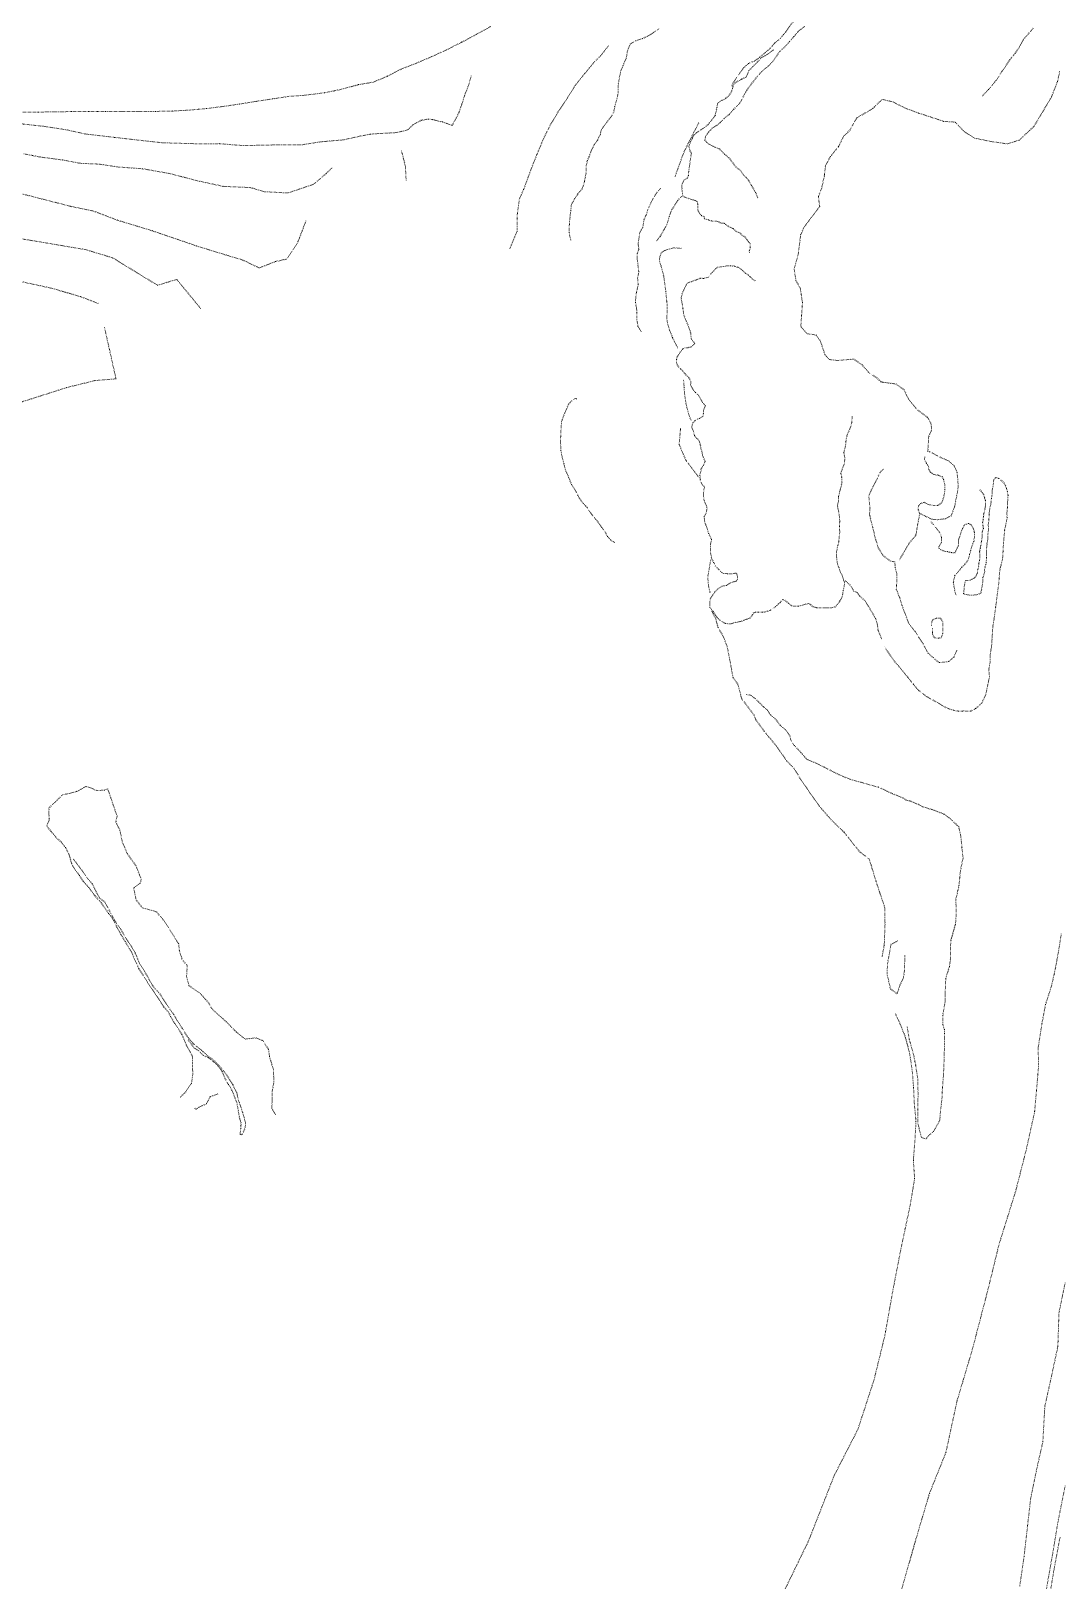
# Model space of a CAD drawing. Extents: x 682410 to 689460, y 7661803 to 7669124.
# Drawn here: x 686108.4 to 686399.5, y 7665104.4 to 7665543 of the extents above; entities that cross this region are included whole.
import ezdxf

# ---------------------------------------------------------------- set-up
doc = ezdxf.new("R2010")
doc.units = 0
doc.header["$MEASUREMENT"] = 0
doc.linetypes.add('DOT', pattern=[0.25, 0, -0.25])
doc.layers.add('02 TOE_Line', color=1, linetype='DOT', lineweight=20)

msp = doc.modelspace()

# ---------------------------------------------------------------- linework, layer by layer
at = {"layer": '02 TOE_Line'}
for points in [[(686337.1, 7665553.72, 4028.08), (686334.31, 7665552.36, 4027.63), (686332.37, 7665552.29, 4027.89), (686330.6, 7665550.84, 4027.8), (686328.71, 7665549.46, 4027.95), (686327.67, 7665548.82, 4028.13), (686326.27, 7665547.48, 4028.43), (686324.41, 7665545.89, 4028.76), (686323.2, 7665544.29, 4028.72), (686322.07, 7665542.63, 4029.22), (686321.43, 7665541.93, 4029.49), (686320.68, 7665540.95, 4030.1), (686318.95, 7665539.52, 4029.97), (686317.76, 7665538.12, 4030.32), (686316.25, 7665536.82, 4030.44), (686314.72, 7665535.5, 4030.84), (686313.27, 7665534.49, 4031.3), (686311.57, 7665533.78, 4031.9), (686310.28, 7665532.65, 4031.95), (686309.1, 7665531.01, 4032.56), (686307.28, 7665528.42, 4032.3), (686306.88, 7665527.3, 4032.89)], [(686238.65, 7665544.3, 4068.24), (686234.51, 7665542.01, 4068.61), (686230.36, 7665539.81, 4068.97), (686226.17, 7665537.69, 4069.32), (686221.91, 7665535.74, 4069.63), (686217.6, 7665533.9, 4069.94), (686213.23, 7665532.21, 4070.25), (686209.3, 7665530.17, 4070.59), (686205.39, 7665528.52, 4070.92), (686201.19, 7665527.8, 4071.27), (686196.13, 7665526.44, 4071.6), (686191.51, 7665525.5, 4071.91), (686185.67, 7665524.77, 4072.29), (686181.41, 7665524.47, 4072.69), (686176.77, 7665523.76, 4073.08), (686172.14, 7665523.07, 4073.42), (686167.47, 7665522.31, 4073.77), (686162.76, 7665521.61, 4074.17), (686158, 7665521.02, 4074.57), (686153.23, 7665520.59, 4075), (686148.45, 7665520.33, 4075.35), (686143.68, 7665520.22, 4075.72), (686138.89, 7665520.2, 4076.15), (686134.16, 7665520.22, 4076.65), (686129.41, 7665520.24, 4077.11), (686124.67, 7665520.21, 4077.55), (686119.94, 7665520.18, 4078), (686115.22, 7665520.1, 4078.48), (686110.5, 7665520.03, 4078.94), (686105.76, 7665519.99, 4079.36)], [(686261.26, 7665483.74, 4050.59), (686260.77, 7665486.05, 4050.59), (686260.92, 7665489.15, 4050.7), (686261.27, 7665492.15, 4050.61), (686261.44, 7665493.84, 4050.65), (686262.39, 7665495.54, 4050.57), (686263.3, 7665496.88, 4050.41), (686264.45, 7665498.29, 4050.48), (686264.98, 7665499.64, 4050.93), (686265.38, 7665501.61, 4050.46), (686265.63, 7665503.02, 4050.91), (686265.62, 7665504.79, 4050.82), (686265.98, 7665506.35, 4050.84), (686266.48, 7665507.47, 4050.78), (686267.2, 7665509.43, 4050.71), (686267.93, 7665510.83, 4050.66), (686268.86, 7665512.09, 4050.67), (686269.66, 7665513.77, 4050.71), (686269.94, 7665515.11, 4050.71), (686270.57, 7665515.96, 4050.61), (686271.46, 7665517.2, 4050.78), (686272.54, 7665518.49, 4050.57), (686273.44, 7665520.03, 4050.57), (686273.73, 7665521.64, 4050.52), (686274.32, 7665523.66, 4050.5), (686274.72, 7665525.5, 4050.63), (686274.68, 7665527.56, 4050.86), (686275.06, 7665529.98, 4051.21), (686275.45, 7665531.72, 4051.64), (686276.1, 7665533.27, 4051.98), (686276.99, 7665535.31, 4052.34), (686277.3, 7665537.28, 4052.69), (686278.07, 7665539.29, 4052.47), (686279.69, 7665540.25, 4051.97), (686281.61, 7665540.85, 4051.58), (686283.72, 7665541.9, 4051.13), (686284.91, 7665542.74, 4050.9), (686286.41, 7665543.67, 4050.68)], [(686327.45, 7665544.25, 4028.76), (686325.66, 7665542.88, 4028.98), (686324.44, 7665541.39, 4029.09), (686323.14, 7665539.89, 4029.3), (686321.92, 7665538.54, 4029.63), (686320.35, 7665537.14, 4029.87), (686318.61, 7665534.55, 4030.01), (686317.49, 7665533.33, 4030.29), (686315.11, 7665531.33, 4030.66), (686312.63, 7665528.31, 4030.96), (686311.1, 7665526.2, 4031.23), (686310.06, 7665524.33, 4031.4), (686309.24, 7665522.73, 4031.43), (686307.32, 7665520.72, 4031.74), (686306.13, 7665519.35, 4031.96), (686304.69, 7665518.23, 4032.2), (686303.59, 7665517.09, 4032.28), (686302.65, 7665516.28, 4032.4), (686301.38, 7665515.55, 4032.6), (686300.27, 7665514.33, 4032.67), (686299.43, 7665513.19, 4032.71), (686299.26, 7665512.06, 4032.74), (686300.14, 7665511.08, 4032.77), (686301.94, 7665510.17, 4032.52), (686303.36, 7665509.58, 4032.43), (686304.88, 7665508.06, 4032.33), (686306.1, 7665507.05, 4032.23), (686306.94, 7665505.92, 4032.19), (686308.04, 7665504.49, 4032.25), (686309.4, 7665503.41, 4032.15), (686310.09, 7665502.31, 4032.12), (686310.96, 7665501.46, 4032.06), (686311.7, 7665500.57, 4032.06), (686312.5, 7665499.17, 4032.03), (686313.65, 7665497.18, 4032.02), (686314.32, 7665495.57, 4032.14)], [(686377.8, 7665524.59, 4025.49), (686379.59, 7665526.44, 4025.36), (686381.7, 7665528.97, 4025.04), (686383.35, 7665531.53, 4024.75), (686384.39, 7665532.99, 4024.71), (686385.65, 7665534.92, 4024.32), (686387.11, 7665536.72, 4024.07), (686388.33, 7665538.48, 4023.78), (686389.39, 7665540.55, 4023.31), (686390.79, 7665542.08, 4023.18), (686392.21, 7665543.83, 4022.87)], [(686244.02, 7665481.38, 4062.96), (686246.09, 7665486.35, 4062.97), (686246.11, 7665490.92, 4063.13), (686246.74, 7665495.45, 4062.94), (686247.93, 7665498.11, 4062.76), (686249.97, 7665503.72, 4062.53), (686251.67, 7665508, 4062.53), (686253.59, 7665512.58, 4062.18), (686255.48, 7665516.38, 4061.85), (686257.68, 7665520.08, 4061.35), (686260.34, 7665524.05, 4060.78), (686262.52, 7665527.59, 4060), (686265.27, 7665531.01, 4059.14), (686267.99, 7665534.27, 4058.17), (686269.99, 7665536.25, 4057.72), (686272.06, 7665538.93, 4057.29)], [(686318.67, 7665537.67, 4030.14), (686316.79, 7665536.27, 4030.3), (686315.32, 7665535.46, 4030.7), (686314.04, 7665534.14, 4031.07), (686311.64, 7665531.71, 4031.59), (686311.03, 7665530.04, 4031.53), (686309.63, 7665529.33, 4032.1), (686308.07, 7665528.52, 4032.25), (686307.33, 7665527.76, 4032.51), (686307.11, 7665526.7, 4032.95), (686306.61, 7665525.49, 4032.56), (686305.82, 7665524.47, 4032.07), (686305.06, 7665523.84, 4032.32), (686304.05, 7665523.33, 4032.26), (686302.88, 7665522.58, 4031.98), (686302.66, 7665521.33, 4032.14), (686302.42, 7665520.31, 4032.58), (686302.16, 7665519.08, 4032.91), (686301.31, 7665517.93, 4033.01), (686300.13, 7665516.52, 4033.04), (686299.26, 7665515.71, 4033.67), (686297.85, 7665514.83, 4033.78), (686296.81, 7665514.12, 4033.83), (686296.1, 7665513.52, 4033.68), (686295.73, 7665512.66, 4033.59), (686295.18, 7665511.63, 4033.5), (686294.67, 7665510.31, 4033.39), (686295.01, 7665509.09, 4033.17), (686295.43, 7665508.39, 4032.68), (686295.08, 7665506.3, 4031.37), (686294.88, 7665504.7, 4030.13), (686294.67, 7665503.25, 4029.15), (686294.6, 7665502.04, 4028.52), (686294.25, 7665501.34, 4027.35), (686293.3, 7665500.74, 4026.83), (686292.68, 7665499.33, 4026.33), (686292.81, 7665497.55, 4025.36), (686293.03, 7665496.13, 4025.13), (686294.07, 7665495.78, 4025.47), (686295.07, 7665495.38, 4025.78), (686295.96, 7665495.14, 4026.02), (686296.59, 7665494.96, 4026.24), (686297.15, 7665494.62, 4026.34), (686297.26, 7665493.73, 4026.08), (686297.23, 7665492.89, 4025.78), (686297.29, 7665492.16, 4025.41), (686297.61, 7665491.66, 4025.29), (686297.91, 7665491.05, 4025.19), (686298.32, 7665490.7, 4025.12), (686298.98, 7665490.42, 4025.03), (686299.17, 7665489.81, 4024.76), (686300.23, 7665489.48, 4024.92), (686301.09, 7665489.2, 4025.09), (686301.77, 7665489.17, 4025.25), (686302.47, 7665489.19, 4025.34), (686303.21, 7665488.93, 4025.47), (686303.73, 7665488.62, 4025.72), (686304.28, 7665488.56, 4025.94), (686304.84, 7665488.53, 4026.03), (686305.13, 7665488.19, 4026.29), (686306.07, 7665487.57, 4026.78), (686307.23, 7665487.06, 4027.18), (686308.01, 7665486.27, 4027.66), (686309.24, 7665485.78, 4027.86), (686309.71, 7665485.21, 4028.26), (686310.55, 7665484.72, 4028.39), (686311.14, 7665483.97, 4028.48), (686311.59, 7665483.33, 4028.65), (686312.06, 7665482.8, 4028.65), (686312.08, 7665481.57, 4028.67), (686311.8, 7665480.71, 4028.94), (686311.92, 7665480.08, 4029.24)], [(686399.7, 7665531.5, 4020.17), (686399.1, 7665528.71, 4020.06), (686397.37, 7665524.3, 4019.34), (686395.17, 7665520.58, 4019.23), (686392.42, 7665515.97, 4019.1), (686388.24, 7665512.09, 4019.25), (686384.9, 7665511.03, 4018.97), (686380.15, 7665511.72, 4018.69), (686375.72, 7665512.64, 4018.66), (686372.72, 7665514.45, 4018.63), (686370.13, 7665517.2, 4018.64), (686366.82, 7665517.41, 4018.67), (686363.11, 7665518.66, 4018.62), (686359.69, 7665519.77, 4018.76), (686355.79, 7665521.22, 4018.84), (686352.53, 7665522.91, 4019.03), (686349.44, 7665523.63, 4019.2), (686348.38, 7665522.61, 4019.02), (686346.76, 7665521.02, 4019.08), (686342.21, 7665518.35, 4018.8), (686340.33, 7665514.94, 4018.57), (686338.53, 7665513.17, 4018.59), (686337.06, 7665510.21, 4018.31), (686334.74, 7665507.4, 4018.26), (686333.4, 7665504.84, 4018.08), (686333.07, 7665502, 4017.9), (686332.31, 7665498.47, 4017.7), (686331.37, 7665496.15, 4017.58), (686331.75, 7665493.29, 4017.5), (686329.38, 7665490.15, 4017.38), (686327.28, 7665487.35, 4017.39), (686326.36, 7665485.27, 4017.13), (686325.67, 7665479.72, 4016.93), (686324.52, 7665475.55, 4016.79), (686325.04, 7665472.29, 4016.81), (686326.26, 7665470.16, 4016.68), (686326.87, 7665466.08, 4016.77), (686326.62, 7665462.39, 4016.58), (686326.4, 7665459.29, 4016.54), (686328.19, 7665457.28, 4016.6), (686330.83, 7665456.89, 4016.54), (686331.95, 7665455.17, 4016.57), (686333.26, 7665451.32, 4016.65), (686334.4, 7665449.97, 4016.55), (686336.77, 7665449.69, 4016.59), (686341.45, 7665450.09, 4016.27), (686343.77, 7665448.44, 4016.22), (686345.61, 7665446.33, 4016.21), (686347.98, 7665444.72, 4016.22), (686349.14, 7665443.61, 4016.42), (686353.28, 7665443.04, 4016.39), (686355.61, 7665441.44, 4016.44), (686356.97, 7665438.62, 4016.64), (686359.31, 7665435.84, 4016.69), (686362.31, 7665433.55, 4016.6), (686363.3, 7665431.79, 4016.5), (686363.45, 7665429.98, 4016.36), (686362.62, 7665428.19, 4016.33), (686362.38, 7665423.91, 4016.25), (686362.96, 7665423.83, 4016.13), (686366.31, 7665422.08, 4015.97), (686368.29, 7665421.27, 4015.88), (686369.88, 7665419.8, 4015.83), (686370.65, 7665417.96, 4015.78), (686370.87, 7665415.9, 4015.78), (686370.96, 7665414.11, 4015.71), (686370.82, 7665412.7, 4015.73), (686370.2, 7665409.66, 4015.7), (686370, 7665408.46, 4015.58), (686368.96, 7665405.68, 4015.63), (686367.24, 7665404.86, 4015.71), (686365.1, 7665404.6, 4015.79), (686363.48, 7665404.75, 4015.98), (686361.72, 7665405.57, 4016.16), (686360.1, 7665406.37, 4016.8), (686359.6, 7665407.53, 4016.71), (686359.8, 7665408.62, 4016.66), (686360.39, 7665409.21, 4016.36), (686361.35, 7665409.54, 4016.15), (686362.47, 7665408.92, 4016.13), (686363.92, 7665408.65, 4016.11), (686365.2, 7665408.64, 4015.94), (686366.34, 7665409.38, 4015.84), (686366.87, 7665411.02, 4015.8), (686367.07, 7665412.02, 4015.8), (686367.21, 7665413.16, 4015.71), (686367.16, 7665414.51, 4015.75), (686366.85, 7665416.01, 4015.79), (686366.42, 7665416.77, 4015.77), (686365.33, 7665417.2, 4015.87), (686364.06, 7665417.4, 4015.93), (686363.1, 7665418.03, 4016.02), (686362.66, 7665418.85, 4016.11), (686362.57, 7665419.55, 4016.21), (686362, 7665420.63, 4016.52), (686361.43, 7665421.57, 4016.78), (686361.53, 7665422.61, 4016.66)], [(686233.1, 7665530.28, 4080.27), (686232.19, 7665527.23, 4080.35), (686231.36, 7665525.16, 4080.3), (686230.32, 7665521.98, 4080.24), (686229.57, 7665519.85, 4080.3), (686228.62, 7665517.93, 4080.38), (686227.69, 7665516.27, 4080.31), (686224.94, 7665517.23, 4080.19), (686223.67, 7665517.52, 4080.18), (686222.16, 7665517.91, 4080.26), (686220.87, 7665518.05, 4080.27), (686218.94, 7665517.71, 4080.31), (686216.57, 7665516.43, 4080.29), (686215.15, 7665515.01, 4080.34), (686212.01, 7665514.23, 4080.33), (686209.48, 7665514.09, 4080.3), (686205.34, 7665513.85, 4080.31)], [(686205.34, 7665513.85, 4080.31), (686204.61, 7665513.8, 4080.31), (686201.87, 7665513.27, 4080.18), (686197, 7665512.19, 4080.59), (686190.12, 7665511.57, 4080.4), (686185.18, 7665510.78, 4080.77), (686176.84, 7665510.72, 4080.65), (686168.49, 7665510.54, 4080.55), (686161.72, 7665511.09, 4080.63), (686155.35, 7665511.06, 4080.71), (686145.61, 7665511.34, 4080.68), (686136.64, 7665512.34, 4080.6), (686123.89, 7665513.82, 4080.77), (686118.43, 7665515.02, 4080.72), (686112.27, 7665515.97, 4080.66), (686104.68, 7665516.81, 4080.62)], [(686290.79, 7665501.77, 4032.66), (686293.35, 7665508.82, 4032.94), (686297.58, 7665517.17, 4033.5)], [(686213.32, 7665509.03, 4084.82), (686214.45, 7665504.73, 4084.75), (686214.65, 7665500.53, 4085.15)], [(686106.4, 7665508.22, 4086.1), (686110.9, 7665507.32, 4086.15), (686117.36, 7665506.47, 4086.08), (686122.38, 7665505.53, 4085.96), (686127.69, 7665505.3, 4085.22), (686133.18, 7665504.47, 4085.37), (686140.02, 7665503.99, 4085), (686148.03, 7665502.56, 4085.12), (686155.24, 7665500.65, 4085.22), (686162.85, 7665499, 4085.38), (686170.6, 7665498.65, 4085.17), (686174.46, 7665497.49, 4085.23), (686181.15, 7665497.13, 4085.33), (686188.43, 7665499.58, 4085.44), (686192.01, 7665502.63, 4085.17), (686193.83, 7665504.38, 4085.31)], [(686156.45, 7665464.43, 4116.8), (686149.7, 7665472.65, 4116.49), (686144.26, 7665470.99, 4116.42), (686131.55, 7665478.76, 4115.47), (686123.92, 7665481.08, 4115.42), (686108.71, 7665483.66, 4115.38), (686103.01, 7665484.58, 4115.16), (686089.81, 7665487.27, 4115.1), (686084.59, 7665487.79, 4114.98), (686078.19, 7665488.79, 4114.87), (686071.74, 7665488.81, 4114.88), (686065.74, 7665488.57, 4114.89), (686059.75, 7665489.96, 4114.9), (686052.59, 7665489.73, 4114.91), (686046.31, 7665490.82, 4114.92), (686038.6, 7665492.14, 4114.57), (686028.08, 7665495.93, 4114.49), (686020.04, 7665494.74, 4114.55), (686013.6, 7665493.44, 4114.49), (686002.79, 7665491.77, 4113.97), (685986.46, 7665496.14, 4113.82), (685976.87, 7665497.5, 4113.87), (685962.3, 7665499.55, 4114.45), (685955.25, 7665501.78, 4114.63)], [(686105.06, 7665497.08, 4099.84), (686119.69, 7665493.34, 4099.78), (686126.15, 7665491.99, 4099.78), (686132.9, 7665489.42, 4099.76), (686142.82, 7665486.41, 4099.54), (686155.32, 7665482.12, 4099.84), (686160.91, 7665480.39, 4100.17), (686168.37, 7665478.14, 4100.31), (686173.03, 7665475.9, 4100.52), (686177.64, 7665477.7, 4100.62), (686180.93, 7665478.44, 4100.68), (686184, 7665483.25, 4100.82), (686186.35, 7665489.37, 4101)], [(686286.65, 7665498.37, 4033.52), (686285.51, 7665497.11, 4033.25), (686284.5, 7665495.33, 4032.95), (686283.65, 7665493.74, 4032.5), (686283.1, 7665492.48, 4032.5), (686282.57, 7665490.73, 4032.33), (686282.01, 7665489.63, 4032.12), (686281.67, 7665487.47, 4031.82), (686280.82, 7665485.96, 4031.85), (686280.52, 7665484.01, 4031.56), (686280.35, 7665482.68, 4031.54), (686280.55, 7665481.13, 4031.33), (686280.08, 7665479.97, 4031.32), (686280.09, 7665478.41, 4031.11), (686280.34, 7665476.33, 4030.97), (686280.53, 7665474.79, 4030.82), (686280.2, 7665473.02, 4030.66), (686280.35, 7665471.1, 4030.79), (686280.07, 7665469.78, 4030.64), (686279.85, 7665468.98, 4030.62), (686279.64, 7665467.03, 4030.29), (686279.6, 7665466.09, 4030.19), (686279.9, 7665464.54, 4029.95), (686279.99, 7665463.32, 4029.85), (686279.93, 7665462.23, 4029.57), (686280, 7665461.2, 4029.48), (686280.3, 7665459.39, 4029.41), (686281.24, 7665457.72, 4029.42)], [(686292.66, 7665496.2, 4024.85), (686291.55, 7665495, 4024.85), (686289.81, 7665492.31, 4024.94), (686289.16, 7665490.45, 4024.88), (686288.57, 7665488.37, 4024.64), (686287.69, 7665486.77, 4025.62), (686286.56, 7665484.79, 4027.22), (686285.35, 7665483.28, 4027.78)], [(686291.56, 7665453.23, 4025.91), (686290.06, 7665456.22, 4026.22), (686289.27, 7665458.24, 4026.53), (686288.63, 7665460.31, 4026.52), (686288.46, 7665461.77, 4026.77), (686288.58, 7665463.98, 4027.09), (686288.53, 7665465.65, 4027.22), (686288.16, 7665469.36, 4027.05), (686287.59, 7665473.54, 4027.5), (686286.82, 7665476.52, 4027.8), (686286.39, 7665477.8, 4027.73), (686286.47, 7665479.14, 4027.78), (686286.91, 7665480.13, 4027.86), (686287.68, 7665480.77, 4027.93), (686290.33, 7665481.6, 4028.84), (686292.61, 7665481.44, 4028.27)], [(686340.95, 7665433.93, 4027.37), (686340.85, 7665432.14, 4027.45), (686340.35, 7665430.45, 4027.11), (686339.59, 7665428.81, 4026.65), (686339.26, 7665427.5, 4026.81), (686339.1, 7665425.77, 4026.59), (686338.59, 7665423.58, 4025.91), (686338.85, 7665422.14, 4026.04), (686338.8, 7665420.67, 4026.26), (686338.14, 7665418.88, 4025.86), (686337.71, 7665417.73, 4025.49), (686338.01, 7665416.56, 4025.95), (686338.07, 7665415.14, 4026.05), (686337.6, 7665413.28, 4025.47), (686337.08, 7665411.2, 4024.5), (686337.08, 7665409.83, 4024.22), (686336.76, 7665408.55, 4023.83), (686337.06, 7665407.26, 4024.04), (686337.34, 7665405.45, 4024.07), (686337.43, 7665404.15, 4024.1), (686337.35, 7665402.66, 4023.96), (686337.44, 7665401.01, 4023.9), (686337.26, 7665399.63, 4023.71), (686337.17, 7665398.39, 4023.53), (686336.87, 7665397.31, 4023.75), (686336.54, 7665395.56, 4023.5), (686336.55, 7665393.9, 4023.03), (686336.77, 7665392.13, 4022.53), (686337.22, 7665390.96, 4022.22), (686337.62, 7665389.66, 4021.84), (686338.11, 7665388.89, 4021.44), (686338.27, 7665388.35, 4021.33), (686338.53, 7665387.51, 4021.19), (686338.82, 7665386.71, 4020.95), (686338.68, 7665385.7, 4020.86), (686338.37, 7665384.48, 4020.76), (686338.25, 7665383.32, 4020.63), (686337.92, 7665382.29, 4020.57), (686337.45, 7665381.55, 4020.64), (686336.17, 7665379.89, 4020.66), (686335.17, 7665379.7, 4020.67), (686334.09, 7665379.63, 4020.72), (686333.16, 7665379.65, 4020.8), (686332.04, 7665379.64, 4020.9), (686330.98, 7665379.7, 4020.97), (686329.89, 7665379.95, 4021.03), (686329.22, 7665380.5, 4021.14), (686328.64, 7665380.9, 4021.28), (686327.95, 7665380.74, 4021.24), (686327.52, 7665380.6, 4021.24), (686326.87, 7665380.4, 4021.27), (686325.69, 7665380.12, 4021.32), (686324.64, 7665380.1, 4021.38), (686323.83, 7665380.23, 4021.42), (686322.81, 7665381.03, 4021.5), (686321.97, 7665381.77, 4021.62), (686321.31, 7665382.03, 4021.71), (686320.53, 7665381.15, 4021.67), (686320.1, 7665380.75, 4021.62), (686319.11, 7665379.87, 4021.7), (686317.83, 7665379.01, 4021.57), (686316.46, 7665378.55, 4021.6), (686315.59, 7665378.39, 4021.63), (686314.47, 7665378.47, 4021.71), (686313.61, 7665378.41, 4021.78), (686312.98, 7665378.22, 4021.74), (686312.73, 7665377.64, 4021.72), (686311.99, 7665376.74, 4021.72), (686310.8, 7665376.34, 4021.82), (686309.47, 7665375.82, 4021.93), (686307.81, 7665375.5, 4022.07), (686306.56, 7665375.1, 4022.02), (686305.01, 7665375.23, 4021.82), (686303.58, 7665376.06, 4021.93), (686302.7, 7665376.88, 4022.09), (686302.23, 7665377.59, 4022.43), (686301.55, 7665378.62, 4022.87), (686300.65, 7665379.88, 4023.07), (686300.61, 7665380.77, 4023.25), (686300.75, 7665382.23, 4023.25), (686301.54, 7665383.36, 4023.02), (686302.08, 7665384.18, 4022.71), (686302.91, 7665384.99, 4022.7), (686304.11, 7665385.79, 4022.62), (686305.36, 7665385.97, 4022.67), (686306.2, 7665386.56, 4022.58), (686307.21, 7665386.99, 4022.64), (686308, 7665387.14, 4022.63), (686308.51, 7665387.76, 4022.58), (686308.39, 7665389.08, 4022.67), (686308.05, 7665389.49, 4022.74), (686306.92, 7665389.3, 4022.7), (686305.67, 7665389.32, 4022.75), (686304.56, 7665389.35, 4022.76), (686303.98, 7665389.68, 4022.85), (686303.23, 7665390.49, 4022.94), (686302.24, 7665391.47, 4022.89), (686301.73, 7665392.52, 4023.04), (686301.14, 7665393.67, 4023.27), (686300.82, 7665395.4, 4023.51), (686300.87, 7665397.75, 4023.76), (686301.14, 7665399, 4023.78), (686300.3, 7665400.73, 4024.15), (686299.72, 7665402.6, 4024.43), (686299.22, 7665403.89, 4024.97), (686299.02, 7665405.52, 4025.32), (686299.58, 7665406.49, 4025.45), (686299.88, 7665407.85, 4025.16), (686299.55, 7665408.86, 4025.44), (686299.01, 7665410.02, 4025.68), (686298.81, 7665411.64, 4025.79), (686298.94, 7665413.03, 4025.53), (686299.16, 7665413.88, 4025.41), (686298.49, 7665414.5, 4025.81), (686297.9, 7665415.97, 4025.84), (686297.83, 7665417.23, 4025.91), (686298.22, 7665419.05, 4025.74), (686298.86, 7665420.02, 4025.71), (686299.33, 7665421.16, 4025.42), (686298.84, 7665422.09, 4025.59), (686298.53, 7665422.93, 4025.73), (686298.48, 7665423.71, 4025.91), (686298.09, 7665424.71, 4025.63), (686298.06, 7665425.4, 4025.71), (686297.87, 7665426.04, 4025.76), (686297.67, 7665426.83, 4025.84), (686297.22, 7665427.43, 4025.99), (686296.69, 7665427.77, 4025.82), (686296.33, 7665428.42, 4025.74), (686296.09, 7665429.13, 4025.8), (686295.96, 7665429.8, 4025.82), (686295.58, 7665430.58, 4025.84), (686295.6, 7665431.34, 4025.78), (686295.82, 7665432.02, 4025.76), (686296.53, 7665432.7, 4026.02), (686297.28, 7665433.15, 4026.03), (686297.8, 7665433.32, 4025.94), (686298.66, 7665433.86, 4025.98), (686298.84, 7665434.79, 4026.03), (686298.9, 7665435.71, 4026.07), (686299.38, 7665436.88, 4026.12), (686298.6, 7665437.76, 4026.07), (686298.1, 7665438.7, 4026.02), (686297.42, 7665439.84, 4026.08), (686296.55, 7665440.66, 4026.06), (686295.75, 7665441.63, 4026.16), (686295.2, 7665442.77, 4026.01), (686295.29, 7665443.79, 4025.96), (686294.7, 7665444.81, 4025.9), (686293.64, 7665445.87, 4026.01), (686293.02, 7665446.68, 4025.9), (686292.34, 7665447.33, 4025.86), (686291.86, 7665447.8, 4025.83), (686291.41, 7665448.44, 4025.87), (686291.2, 7665449.14, 4025.88), (686291.25, 7665449.96, 4025.91), (686291.39, 7665450.75, 4026.1), (686292.19, 7665451.96, 4026.16), (686292.9, 7665452.93, 4026.34), (686293.6, 7665453.28, 4026.49), (686294.37, 7665453.32, 4026.93), (686295.52, 7665453.61, 4027.4), (686296.38, 7665454.5, 4027.4), (686295.35, 7665455.92, 4027.35), (686295.24, 7665457.41, 4027.77), (686294.74, 7665459.01, 4027.55), (686293.93, 7665460.96, 4027.33), (686293.28, 7665462.56, 4027.41), (686293.04, 7665464.39, 4027.58), (686292.76, 7665466, 4027.91), (686292.5, 7665467.46, 4028.1), (686292.75, 7665468.46, 4028.05), (686293.55, 7665470.27, 4027.92), (686294.24, 7665471.59, 4027.8), (686295.4, 7665472.01, 4027.88), (686296.86, 7665472.54, 4027.84), (686297.99, 7665473, 4027.82), (686298.81, 7665472.92, 4027.85), (686300.22, 7665473.25, 4027.94), (686301.04, 7665474.39, 4028.02), (686301.78, 7665475.1, 4028.15), (686302.28, 7665475.65, 4028.19), (686302.83, 7665476.1, 4028.26), (686303.6, 7665476.17, 4028.51), (686304.62, 7665476.33, 4028.48), (686305.61, 7665476.52, 4028.39), (686306.48, 7665476.5, 4028.45), (686307.6, 7665476.42, 4028.35), (686308.66, 7665476.06, 4028.25), (686309.53, 7665475.52, 4028.18), (686310.06, 7665475.02, 4028.19), (686310.78, 7665474.39, 4028.17), (686311.38, 7665474.02, 4028.18), (686312.05, 7665473.4, 4028.21), (686312.78, 7665472.73, 4028.28), (686313.55, 7665472.19, 4028.17)], [(686127.42, 7665465.85, 4130.47), (686122.35, 7665467.82, 4130.47), (686114.06, 7665470.2, 4130.26), (686105.58, 7665472.04, 4130.3)], [(686129.25, 7665459, 4132.55), (686132.5, 7665444.5, 4130.32), (686126.5, 7665444, 4134.73), (686118.44, 7665442, 4140.39), (686105.94, 7665438, 4149.91), (686095.75, 7665433.5, 4157.17), (686089.19, 7665431, 4161.65), (686088, 7665435, 4160.65)], [(686295.38, 7665432.77, 4025.3), (686294.87, 7665433.71, 4025.38), (686294.4, 7665435.38, 4025.42), (686294.09, 7665436.49, 4025.51), (686293.73, 7665438.45, 4025.49), (686293.48, 7665440.21, 4025.56), (686293.36, 7665442.16, 4025.68), (686293.2, 7665444.26, 4025.69)], [(686273.63, 7665398.17, 4051.29), (686272.71, 7665398.7, 4051.55), (686271.67, 7665399.87, 4051.68), (686270.96, 7665401.23, 4051.81), (686270.05, 7665402.39, 4051.8), (686269.02, 7665403.9, 4051.88), (686268.16, 7665404.91, 4052.1), (686267.24, 7665406.13, 4052.16), (686266.4, 7665407.26, 4052.27), (686265.87, 7665408.07, 4052.37), (686264.72, 7665409.3, 4052.34), (686263.8, 7665410.53, 4052.43), (686263.26, 7665411.58, 4052.57), (686262.37, 7665413.25, 4052.52), (686261.47, 7665414.59, 4052.69), (686260.64, 7665416.7, 4052.59), (686259.81, 7665418.61, 4052.47), (686259.29, 7665420.55, 4052.45), (686258.82, 7665422.4, 4052.3), (686258.45, 7665424.3, 4052.4), (686258.37, 7665427.07, 4052.2), (686258.49, 7665429.88, 4051.92), (686258.65, 7665432.35, 4051.69), (686259.19, 7665433.92, 4051.6), (686259.99, 7665435.82, 4051.43), (686260.73, 7665437.45, 4051.31), (686261.53, 7665438.23, 4051.16), (686262.5, 7665438.95, 4050.95), (686263.08, 7665438.82, 4050.94)], [(686297.56, 7665416.61, 4025.33), (686293.91, 7665421.35, 4026.28), (686291.95, 7665425.92, 4026.31), (686292.36, 7665430.55, 4026.63)], [(686370.61, 7665367.71, 4015.37), (686369.74, 7665365.66, 4015.43), (686368.24, 7665364.43, 4015.53), (686365.54, 7665364.13, 4015.86), (686363.85, 7665365.56, 4016.03), (686362.38, 7665366.86, 4016.66), (686361.06, 7665369.43, 4017.14), (686359.77, 7665371.39, 4017.41), (686358.74, 7665372.97, 4017.82), (686357.04, 7665375.08, 4018.16), (686355.96, 7665377.91, 4018.16), (686355.05, 7665380.39, 4018.75), (686354.41, 7665382.54, 4019.01), (686353.44, 7665384.88, 4019.2), (686353.59, 7665386.97, 4019.2), (686353.64, 7665389.29, 4019.57), (686353.11, 7665391.17, 4019.27), (686353.04, 7665392.65, 4019.09), (686351.67, 7665392.93, 4018.93), (686349.7, 7665394.48, 4020.16), (686348.33, 7665396.68, 4020.57), (686347.46, 7665399.49, 4021.1), (686346.8, 7665402.36, 4021.49), (686345.85, 7665406.06, 4022.07), (686346, 7665407.75, 4022.3), (686345.66, 7665411.29, 4022.55), (686346.19, 7665412.65, 4022.9), (686347.74, 7665415.66, 4023.08), (686348.92, 7665418.12, 4023.3), (686349.94, 7665419.08, 4023.3)], [(686377.13, 7665413.07, 4015.37), (686377.78, 7665412.34, 4015.34), (686378.22, 7665411.65, 4015.29), (686378.46, 7665410.81, 4015.25), (686378.67, 7665410.01, 4015.17), (686378.71, 7665408.73, 4015.04), (686378.58, 7665407.82, 4014.97), (686378.43, 7665407.11, 4014.93), (686378.25, 7665406.31, 4014.79), (686378.09, 7665405.46, 4014.87), (686378.08, 7665404.68, 4014.72), (686377.88, 7665403.79, 4014.68), (686378, 7665402.89, 4014.62), (686378.1, 7665402.11, 4014.52), (686377.81, 7665401.35, 4014.49), (686377.72, 7665400.52, 4014.43), (686377.74, 7665399.64, 4014.35), (686377.56, 7665398.46, 4014.33), (686377.38, 7665397.32, 4014.22), (686377.22, 7665396.46, 4014.27), (686377.04, 7665395.64, 4014.12), (686377.06, 7665394.9, 4013.83), (686377.13, 7665393.92, 4013.12), (686376.99, 7665393.03, 4012.79), (686376.8, 7665392.25, 4012.58), (686376.78, 7665391.59, 4012.38), (686376.55, 7665390.47, 4012.1), (686376.34, 7665389.42, 4011.8), (686376.08, 7665388.72, 4011.65), (686375.62, 7665388.13, 4011.61), (686374.75, 7665387.71, 4011.52), (686374.06, 7665387.37, 4011.6), (686373.03, 7665387.38, 4011.71), (686372.66, 7665385.59, 4011.71), (686372.6, 7665384.51, 4011.65), (686372.46, 7665383.68, 4011.71), (686373.19, 7665383.43, 4011.7), (686374.16, 7665383.26, 4011.66), (686375.2, 7665383.28, 4011.36), (686376.14, 7665383.3, 4011.31), (686377.35, 7665383.78, 4011.38), (686377.61, 7665384.94, 4011.38), (686377.81, 7665386.25, 4011.42), (686377.91, 7665387.01, 4011.42), (686377.93, 7665388.22, 4011.6), (686378.23, 7665388.96, 4011.59), (686378.49, 7665389.87, 4011.83), (686378.44, 7665390.54, 4012), (686378.55, 7665391.13, 4011.99), (686378.81, 7665391.92, 4012.25), (686378.87, 7665392.51, 4012.32), (686378.94, 7665393.15, 4012.5), (686379.03, 7665393.99, 4012.97), (686378.99, 7665395.22, 4013.73), (686379.03, 7665396.65, 4013.93), (686379.14, 7665397.95, 4014.14), (686379.37, 7665399.19, 4014.21), (686379.39, 7665400.49, 4014.34), (686379.57, 7665401.88, 4014.5), (686379.47, 7665403.13, 4014.62), (686379.69, 7665404.62, 4014.82), (686379.7, 7665406.22, 4014.82), (686379.94, 7665407.91, 4014.94), (686380.22, 7665409.1, 4015.01), (686380.39, 7665410.74, 4015.16), (686380.55, 7665411.58, 4015.19), (686380.57, 7665412.77, 4015.42), (686380.9, 7665414.5, 4015.53), (686381, 7665415.85, 4015.49), (686381.62, 7665416.58, 4015.71), (686382.54, 7665416.25, 4015.72), (686383.4, 7665415.56, 4015.78), (686383.97, 7665414.95, 4015.76), (686384.38, 7665414.18, 4015.76), (686384.67, 7665413.46, 4015.73), (686384.89, 7665412.57, 4015.68), (686385.08, 7665411.47, 4015.62), (686384.97, 7665409.62, 4015.53), (686384.92, 7665408.02, 4015.51), (686384.74, 7665406.41, 4015.44), (686384.83, 7665405.14, 4015.41), (686384.11, 7665401.52, 4015.39), (686383.8, 7665398.1, 4015.24), (686383.54, 7665393.4, 4014.97), (686382.76, 7665390.45, 4014.9), (686382.49, 7665386.92, 4014.78), (686382.04, 7665383.38, 4014.71), (686381.57, 7665379.73, 4014.56), (686381.17, 7665376.76, 4014.46), (686380.77, 7665374.32, 4014.39), (686380.59, 7665371.47, 4014.3), (686380.43, 7665368.91, 4014.29), (686380.01, 7665366.29, 4014.27), (686380, 7665364.24, 4014.23), (686379.64, 7665362.14, 4014.25), (686379.82, 7665360.12, 4014.05), (686378.81, 7665355.19, 4014.01), (686377.64, 7665352.63, 4014.02), (686375.88, 7665351.11, 4014.08), (686374.43, 7665350.37, 4014.17), (686372.59, 7665350.45, 4014.52), (686371.08, 7665350.36, 4014.74), (686369.6, 7665350.65, 4015.16), (686367.54, 7665351.34, 4015.44), (686366.29, 7665352.13, 4015.3), (686362.11, 7665354.49, 4015.89), (686359.72, 7665356.3, 4016.31), (686358.29, 7665358.01, 4016.6), (686356.72, 7665360, 4016.98), (686352.69, 7665364.82, 4018.05), (686350.09, 7665368.61, 4018.7)], [(686360.1, 7665406.37, 4016.8), (686359.48, 7665403.2, 4017.18), (686358.99, 7665400.2, 4018.81), (686356.9, 7665397.72, 4018.81), (686355.57, 7665395.27, 4018.92), (686354.15, 7665393, 4018.77)], [(686363.28, 7665403.97, 4015.95), (686363.93, 7665403.29, 4015.83), (686364.6, 7665402.37, 4015.69), (686365.53, 7665401.27, 4015.68), (686366.04, 7665400.32, 4015.56), (686366.29, 7665399.43, 4015.52), (686366.24, 7665398.21, 4015.58), (686365.36, 7665396.63, 4015.81), (686365.99, 7665396.16, 4015.65), (686367.03, 7665395.7, 4015.6), (686367.96, 7665395.56, 4015.51), (686369.06, 7665395.28, 4015.47), (686370.05, 7665395.2, 4015.53), (686370.32, 7665395.79, 4015.49), (686371.01, 7665397.31, 4015.53), (686371.07, 7665398.89, 4015.43), (686371.68, 7665400.76, 4015.41), (686372.25, 7665402.24, 4015.41), (686372.79, 7665403.14, 4015.45), (686373.85, 7665403.57, 4015.52), (686374.64, 7665403.17, 4015.59), (686375.23, 7665402.17, 4015.51), (686375.59, 7665401, 4015.47), (686375.58, 7665399.6, 4015.47), (686375.37, 7665398.39, 4015.52), (686374.81, 7665397.14, 4015.57), (686374.51, 7665395.85, 4015.53), (686374.15, 7665394.64, 4015.53), (686373.81, 7665393.22, 4015.46), (686372.83, 7665392, 4015.41), (686371.93, 7665391.04, 4015.38), (686371.03, 7665389.93, 4015.33), (686369.98, 7665388.71, 4015.25), (686369.59, 7665386.82, 4015.15), (686369.95, 7665384.77, 4014.97), (686370.4, 7665383.07, 4014.89)], [(686300.7, 7665383.95, 4023.19), (686300.28, 7665385.9, 4022.81), (686300.06, 7665388.35, 4023.15), (686300.91, 7665393.35, 4023)], [(686338.94, 7665387.29, 4021.07), (686339.51, 7665386.85, 4021), (686340.46, 7665386.02, 4020.87), (686341.45, 7665384.32, 4020.8), (686342.41, 7665384.03, 4020.36), (686343.12, 7665382.92, 4020.21), (686344.01, 7665382.17, 4020.14), (686344.51, 7665381.8, 4020.11), (686346.83, 7665377.93, 4019.63), (686347.63, 7665376.55, 4019.54), (686348.07, 7665375.04, 4019.36), (686348.31, 7665373.25, 4019.15), (686348.83, 7665372.02, 4019), (686349.37, 7665370.71, 4018.89)], [(686349.42, 7665280.86, 4007.76), (686350.03, 7665284.11, 4007.34), (686350.25, 7665289.99, 4008.19), (686350.18, 7665294.81, 4008.86), (686348.75, 7665299.03, 4009.35), (686347.7, 7665302.21, 4010.24), (686346.59, 7665305.88, 4011.09), (686345.8, 7665308.5, 4012.09), (686343.14, 7665310.48, 4013.23), (686338.67, 7665316.11, 4014.78), (686334.98, 7665319.65, 4015.57), (686331.6, 7665323.57, 4016.14), (686329.55, 7665326.44, 4016.75), (686326.16, 7665331.44, 4017.56), (686324.51, 7665334.16, 4017.88), (686322.36, 7665336.38, 4018.09), (686319.47, 7665340.55, 4018.89), (686316.02, 7665344.71, 4019.57), (686313.65, 7665347.96, 4020.36), (686313.17, 7665349.29, 4020.61), (686309.67, 7665353.89, 4020.8), (686308.57, 7665358.02, 4020.83), (686307.2, 7665359.92, 4021.07), (686306.41, 7665364.35, 4021.03), (686305.57, 7665368.61, 4021.26), (686304.46, 7665371.56, 4021.3), (686302.96, 7665374.09, 4021.7), (686302.26, 7665376.71, 4022.45), (686301.18, 7665378.63, 4023.09)], [(686363.67, 7665373.77, 4013.84), (686363.74, 7665372.06, 4014.07), (686364.24, 7665371.2, 4013.98), (686365.37, 7665371.04, 4013.78), (686366.16, 7665371.2, 4013.8), (686366.61, 7665372.41, 4013.74), (686366.65, 7665373.81, 4013.76), (686366.63, 7665375.56, 4013.86), (686365.98, 7665376.76, 4013.93), (686364.85, 7665376.74, 4013.93), (686363.85, 7665376.32, 4013.96), (686363.52, 7665375.83, 4013.91), (686363.37, 7665374.5, 4014.08)], [(686367.07, 7665259.1, 4012.74), (686367.05, 7665260.26, 4012.76), (686366.61, 7665261.65, 4012.66), (686366.6, 7665264.22, 4012.58), (686367.26, 7665268.09, 4012.59), (686367.28, 7665270.34, 4012.55), (686367.45, 7665274.69, 4012.41), (686368.5, 7665278.13, 4012.44), (686368.75, 7665279.98, 4012.41), (686368.78, 7665283.59, 4012.39), (686368.92, 7665285.55, 4012.46), (686370.2, 7665290.07, 4012.52), (686370.39, 7665292.49, 4012.58), (686370.33, 7665297.17, 4012.68), (686371.21, 7665301.15, 4012.73), (686371.61, 7665305.29, 4013.16), (686372.34, 7665308.79, 4013.05), (686372.04, 7665311.74, 4013.23), (686371.69, 7665315.14, 4013.5), (686371.11, 7665317.66, 4013.56), (686368.77, 7665319.89, 4013.77), (686366.87, 7665321.27, 4014.4), (686364.04, 7665322.37, 4014.42), (686360.93, 7665323.33, 4014.48), (686359.59, 7665324.02, 4014.89), (686357.39, 7665324.94, 4015.24), (686356.27, 7665325.23, 4015.42), (686355.41, 7665325.8, 4015.49), (686352.31, 7665327.04, 4015.56), (686348.36, 7665328.9, 4016.02), (686345.97, 7665329.52, 4016.26), (686343.62, 7665330.22, 4016.49), (686340.9, 7665330.91, 4016.8), (686338.84, 7665331.7, 4016.99), (686336.98, 7665332.52, 4017.24), (686335.01, 7665333.54, 4017.53), (686333.03, 7665334.54, 4017.63), (686330.85, 7665335.62, 4017.9), (686328.11, 7665336.76, 4018.19), (686326.35, 7665338.82, 4018.44), (686324.55, 7665340.68, 4018.8), (686323.53, 7665342.3, 4019.02), (686323.31, 7665343.43, 4019.12), (686322.07, 7665345.13, 4019.33), (686320.53, 7665346.43, 4019.54), (686319.25, 7665348.16, 4019.63), (686317.77, 7665349.36, 4019.76), (686316.97, 7665350.64, 4019.87), (686315.84, 7665351.6, 4019.95), (686314.56, 7665352.93, 4020.06), (686313.54, 7665353.89, 4020.29), (686312.19, 7665354.9, 4020.47), (686310.96, 7665355.15, 4020.55)], [(686150.65, 7665241.06, 4200.62), (686152.24, 7665242.57, 4199.73), (686153.87, 7665245.06, 4198.57), (686154.25, 7665247.57, 4197.87), (686154.14, 7665250.19, 4197.47), (686154.12, 7665252.68, 4196.81), (686152.43, 7665255.82, 4196.45), (686151.13, 7665258.95, 4196.42), (686149.11, 7665261.95, 4196.6), (686147.95, 7665263.96, 4196.52), (686147.31, 7665265.22, 4196.7), (686146.01, 7665266.66, 4196.88), (686144.17, 7665269.54, 4196.96), (686142.4, 7665272.13, 4196.96), (686141.35, 7665273.74, 4197.06), (686140.16, 7665275.6, 4196.98), (686138.93, 7665277.56, 4197.17), (686137.65, 7665280.39, 4197.24), (686136.87, 7665282.27, 4197.4), (686136.23, 7665283.23, 4197.31), (686135.03, 7665285.26, 4197.41), (686133.81, 7665287.28, 4197.42), (686132.77, 7665289.19, 4197.38), (686131.37, 7665291.95, 4197.48), (686130.35, 7665293.15, 4197.45), (686128.28, 7665296.15, 4197.42), (686126.51, 7665298.14, 4197.64), (686124.77, 7665300.49, 4197.52), (686123.18, 7665302.25, 4197.58), (686122.16, 7665303.83, 4197.6), (686120.7, 7665305.82, 4197.76), (686119.95, 7665307.15, 4197.72), (686119.22, 7665309.82, 4197.81), (686118.21, 7665311.75, 4198.06), (686116.94, 7665313.4, 4198.41), (686115.79, 7665314.38, 4198.38), (686114.04, 7665316.45, 4199.7), (686112.88, 7665317.82, 4200.43), (686113.59, 7665319.6, 4200.49), (686113.58, 7665320.01, 4200.44), (686113.46, 7665321.63, 4199.94), (686113.54, 7665323.01, 4199.03), (686115.33, 7665324.72, 4197.83), (686117.38, 7665326.72, 4196.83), (686119.21, 7665327.08, 4196.21), (686121.44, 7665327.67, 4194.91), (686123.91, 7665329.04, 4193.23), (686125.5, 7665328.6, 4192.19), (686126.92, 7665327.95, 4191.13), (686129.25, 7665328, 4189.72), (686130.17, 7665328.39, 4188.75), (686132.79, 7665320.65, 4190.33), (686132.46, 7665319.02, 4191.01), (686133.65, 7665316.52, 4191.29), (686134.26, 7665313.37, 4191.67), (686135.72, 7665310.01, 4192.34), (686138.18, 7665306.55, 4192.24), (686139.62, 7665302.85, 4192.13), (686139.45, 7665301.75, 4192.79), (686137.5, 7665300.41, 4195.27), (686138.21, 7665296.92, 4195.9), (686139.97, 7665294.75, 4195.63), (686143.98, 7665293.55, 4193.51), (686146.01, 7665291.15, 4192.82), (686148.1, 7665287.93, 4192.34), (686150.25, 7665284.48, 4192.22), (686150.44, 7665282.56, 4193.26), (686151.28, 7665279.92, 4193.82), (686152.67, 7665278.42, 4193.59), (686152.47, 7665275.3, 4195.01), (686153.15, 7665272.7, 4195.87), (686156.37, 7665270.43, 4195.1), (686158.71, 7665267.82, 4194.15), (686159.71, 7665266.04, 4193.7), (686163.73, 7665262.42, 4193.17), (686166.61, 7665259.5, 4192.67), (686169.03, 7665257.54, 4191.94), (686172.17, 7665257.88, 4189.94), (686174.05, 7665257.1, 4188.72), (686175.7, 7665254.58, 4188.4), (686175.96, 7665252.58, 4189.32), (686177.07, 7665248.9, 4189.93), (686177.21, 7665245.44, 4190.47), (686176.69, 7665242.61, 4191.48), (686176.72, 7665239.92, 4192.28), (686176.59, 7665237.97, 4191.89), (686177.67, 7665236.08, 4191.11)], [(686120.47, 7665308.46, 4197.71), (686122.85, 7665305.36, 4197.64), (686124.44, 7665303, 4197.65), (686125.78, 7665301.52, 4197.51), (686126.92, 7665299.19, 4197.58), (686127.92, 7665297.38, 4197.61), (686129.35, 7665296.32, 4197.53), (686131.03, 7665293.17, 4197.63), (686132.09, 7665291.18, 4197.64), (686133.9, 7665288.53, 4197.57), (686135.69, 7665285.52, 4197.41), (686136.81, 7665283.83, 4197.38), (686137.95, 7665281.88, 4197.36), (686139.14, 7665279.05, 4197.23), (686140.07, 7665277.53, 4197.13), (686141.49, 7665275.15, 4197.08), (686142.91, 7665272.57, 4197.04), (686144.91, 7665270.33, 4197.1), (686146.45, 7665267.98, 4197), (686147.78, 7665266.02, 4196.65), (686148.95, 7665264.37, 4196.66), (686149.79, 7665262.78, 4196.58), (686151.31, 7665260.52, 4196.42), (686152.69, 7665258.22, 4196.23), (686154.42, 7665256.19, 4196.08), (686156.7, 7665254.36, 4195.96), (686158.77, 7665252.53, 4195.79), (686160.49, 7665251.27, 4195.56), (686161.72, 7665249.93, 4195.52), (686163.17, 7665248.23, 4195.36), (686164.38, 7665246.52, 4195.18), (686165.59, 7665244.57, 4194.95), (686166.68, 7665242.33, 4194.84), (686167.17, 7665240.24, 4194.78), (686167.45, 7665239.47, 4194.83), (686168.39, 7665236.65, 4194.65), (686168.84, 7665235.2, 4194.38), (686168.94, 7665234.55, 4194.27), (686169.21, 7665233.87, 4194.07), (686169.07, 7665232.46, 4193.64), (686168.73, 7665231.57, 4193.29), (686168.25, 7665230.58, 4192.87), (686167.63, 7665230.39, 4192.82), (686167.61, 7665230.7, 4192.85), (686167.85, 7665232.32, 4193.44), (686167.91, 7665233.72, 4193.89), (686167.35, 7665235.75, 4194.36), (686167.1, 7665237.42, 4194.54), (686166.72, 7665239.51, 4194.6), (686165.99, 7665241.34, 4194.68), (686165.3, 7665243.11, 4194.75), (686164.32, 7665244.66, 4194.84), (686163.3, 7665246.51, 4195.07), (686162.53, 7665248.37, 4195.25), (686161.47, 7665249.89, 4195.4), (686160.13, 7665251.1, 4195.66), (686158.68, 7665252.26, 4195.94), (686157.13, 7665252.97, 4196.01), (686155.9, 7665254.26, 4196.09), (686154.67, 7665255.01, 4196.08), (686152.93, 7665257.39, 4196.13)], [(686355.84, 7665281.27, 4006.98), (686355.78, 7665277.09, 4007.04), (686355.43, 7665274.75, 4007.33), (686354.46, 7665272.77, 4007.35), (686353.69, 7665270.37, 4007.56), (686351.94, 7665271.67, 4007.2), (686351.75, 7665271.91, 4007.18), (686350.82, 7665276.03, 4007.07), (686350.97, 7665278.87, 4007.26), (686351.94, 7665284.36, 4007.07), (686353.93, 7665285.38, 4007.46)], [(686354.62, 7665100.5, 4020.06), (686359.31, 7665117, 4019.21), (686362.88, 7665129, 4018.46), (686367.5, 7665140.5, 4017.7), (686370.62, 7665155, 4016.77), (686374.94, 7665169.5, 4016.03), (686379.38, 7665186.5, 4015.13), (686382.56, 7665199.5, 4014.35), (686387.25, 7665214.5, 4013.48), (686390.19, 7665226, 4012.92), (686392.62, 7665237, 4012.16), (686393.68, 7665249.21, 4012.52), (686393.65, 7665255.32, 4012.7), (686394.71, 7665262.05, 4012.37), (686395.7, 7665267.35, 4012.43), (686397.43, 7665272.7, 4012.38), (686398.49, 7665277.58, 4012.53), (686399.49, 7665283.05, 4012.43), (686400.17, 7665287.4, 4012.39)], [(686355.64, 7665259.06, 4009.93), (686354.55, 7665261.76, 4009.37), (686353.13, 7665264.9, 4008.97)], [(686355.64, 7665259.06, 4009.93), (686355.89, 7665258.44, 4010.05), (686357.14, 7665253.93, 4010.5), (686357.61, 7665250.88, 4010.78), (686358, 7665248.12, 4011.48), (686358.33, 7665243.77, 4011.73), (686358.55, 7665239.28, 4011.93), (686359.01, 7665234.2, 4012.39), (686358.75, 7665229.26, 4012.91), (686358.27, 7665223.17, 4013.15), (686358.64, 7665218.07, 4013.27), (686357.43, 7665210.8, 4013.65), (686354.69, 7665197.81, 4014.36), (686352.5, 7665186.5, 4015.45), (686350.19, 7665173.5, 4016.29), (686347.12, 7665161, 4017.17), (686342.56, 7665147, 4018.23), (686335.88, 7665134, 4019.28), (686328.62, 7665115.5, 4020.24), (686322.06, 7665102, 4020.94), (686315.88, 7665087, 4021.76), (686311.44, 7665073.5, 4022.48), (686305.69, 7665059.5, 4023.3), (686297.88, 7665046, 4024.47)], [(686356.51, 7665261.04, 4009.8), (686356.85, 7665259.06, 4010.05)], [(686367.07, 7665259.1, 4012.74), (686367.1, 7665257.42, 4012.72), (686367.04, 7665253.6, 4012.97), (686366.9, 7665249.31, 4012.89), (686366.77, 7665247.02, 4013.11), (686366.48, 7665243.16, 4013.18), (686366.37, 7665240.62, 4013.16), (686365.92, 7665236.83, 4013.23), (686365.75, 7665234.46, 4013.39), (686363.98, 7665231.4, 4013.57), (686362.63, 7665230.23, 4013.65), (686361.87, 7665229.3, 4013.32), (686360.57, 7665229.63, 4012.93), (686359.54, 7665233.71, 4012.46), (686359.56, 7665237.55, 4012.25), (686359.6, 7665242.09, 4012.01), (686359.54, 7665246.18, 4011.78), (686358.93, 7665250.11, 4011.16), (686358.35, 7665253.16, 4010.9), (686357.13, 7665257.38, 4010.27), (686356.85, 7665259.06, 4010.05)], [(686161.36, 7665242, 4197.84), (686159.14, 7665241.2, 4198.86), (686158.08, 7665239.2, 4199.31), (686155.82, 7665238.18, 4199.68), (686155.18, 7665237.73, 4200.06), (686154.77, 7665237.94, 4200.3)], [(686401.25, 7665188.5, 4005.35), (686399.5, 7665180, 4004.91), (686399.19, 7665170.5, 4004.95), (686397.38, 7665162, 4004.54), (686395.5, 7665153.5, 4004.29), (686394.94, 7665143.5, 4004.15), (686393.25, 7665136, 4004.41), (686391.5, 7665127.5, 4004.02), (686389.62, 7665111, 4000.82), (686388.38, 7665102.5, 4000.5)], [(686401.25, 7665131, 3999.35), (686399.25, 7665121, 3999.24), (686397.75, 7665112, 3998.93), (686395.81, 7665101, 3998.6)], [(686396.56, 7665098, 3998.54), (686398.13, 7665107.5, 3998.75), (686399.81, 7665116.5, 3999.06)]]:
    msp.add_polyline3d(points, dxfattribs=at)

doc.saveas('drawing.dxf')
